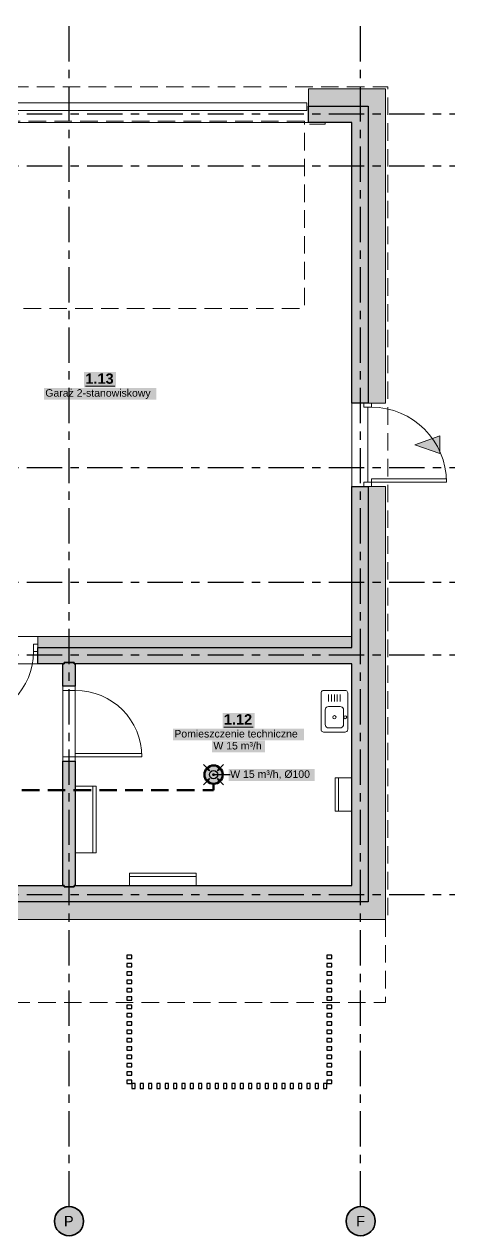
# Model space of a CAD drawing. Header units: metres. Extents: x -4.1 to 19.5, y -4.1 to 10.4.
# Drawn here: x 14.34 to 19.51, y -4.1 to 10.45 of the extents above; entities that cross this region are included whole.
import ezdxf

# ---------------------------------------------------------------- set-up
doc = ezdxf.new("R2010")
doc.units = ezdxf.units.M
doc.linetypes.add('KRESKOWA', pattern=[5.25, 4.2, -1.05])
doc.linetypes.add('PUNKTOWA', pattern=[10.5, 8.4, -1.05, 0, -1.05])
doc.layers.add('A-MASKA', color=7, linetype='Continuous', lineweight=18)
doc.layers.add('S-OPISY', color=2, linetype='Continuous', lineweight=25)
for name, color, linetype, lineweight, true_color in [('I-OSIE', 8, 'PUNKTOWA', 18, 0x7a7a7a), ('I-PODKLAD', 8, 'Continuous', 18, 0x9a9a9a), ('I-PODKLAD-SCIANY', 8, 'Continuous', 25, 0x6e6e6e), ('I-PODKLAD-WYPELN', 254, 'Continuous', 18, 0xe6e6e6), ('I-POMIESZCZENIA', 8, 'Continuous', 25, 0x4a4a4a), ('S-WENT', 3, 'Continuous', 35, 0x008a00)]:
    doc.layers.add(name, color=color, linetype=linetype, lineweight=lineweight, true_color=true_color)
doc.styles.add('PL_ARIAL', font='arial.ttf')
doc.styles.add('PL_ARIAL_B', font='arialbd.ttf')

msp = doc.modelspace()

# ---------------------------------------------------------------- hatches: boundary and pattern name
at = {"layer": 'A-MASKA', "true_color": 0xffffff}
for points in [[(15.056, 6.089), (15.44, 6.089), (15.44, 6.272), (15.056, 6.272)], [(14.575, 5.942), (15.921, 5.942), (15.921, 6.082), (14.575, 6.082)], [(16.718, 1.996), (17.102, 1.996), (17.102, 2.179), (16.718, 2.179)], [(16.124, 1.849), (17.696, 1.849), (17.696, 1.989), (16.124, 1.989)], [(16.593, 1.705), (17.227, 1.705), (17.227, 1.845), (16.593, 1.845)], [(16.793, 1.362), (17.823, 1.362), (17.823, 1.507), (16.793, 1.507)]]:
    msp.add_hatch(color=7, dxfattribs=at).paths.add_polyline_path(points)
at = {"layer": 'I-OSIE', "true_color": 0xffffff}
for points in [[(15.05, -3.925), (15.049, -3.902), (15.044, -3.88), (15.037, -3.858), (15.027, -3.837), (15.014, -3.818), (14.999, -3.801), (14.982, -3.786), (14.963, -3.773), (14.942, -3.763), (14.92, -3.756), (14.898, -3.751), (14.875, -3.75), (14.852, -3.751), (14.83, -3.756), (14.808, -3.763), (14.787, -3.773), (14.768, -3.786), (14.751, -3.801), (14.736, -3.818), (14.723, -3.837), (14.713, -3.858), (14.706, -3.88), (14.701, -3.902), (14.7, -3.925), (14.701, -3.948), (14.706, -3.97), (14.713, -3.992), (14.723, -4.013), (14.736, -4.032), (14.751, -4.049), (14.768, -4.064), (14.787, -4.077), (14.808, -4.087), (14.83, -4.094), (14.852, -4.099), (14.875, -4.1), (14.898, -4.099), (14.92, -4.094), (14.942, -4.087), (14.963, -4.077), (14.982, -4.064), (14.999, -4.049), (15.014, -4.032), (15.027, -4.013), (15.037, -3.992), (15.044, -3.97), (15.049, -3.948)], [(18.55, -3.925), (18.549, -3.902), (18.544, -3.88), (18.537, -3.858), (18.527, -3.837), (18.514, -3.818), (18.499, -3.801), (18.482, -3.786), (18.462, -3.773), (18.442, -3.763), (18.42, -3.756), (18.398, -3.751), (18.375, -3.75), (18.352, -3.751), (18.33, -3.756), (18.308, -3.763), (18.288, -3.773), (18.268, -3.786), (18.251, -3.801), (18.236, -3.818), (18.223, -3.837), (18.213, -3.858), (18.206, -3.88), (18.201, -3.902), (18.2, -3.925), (18.201, -3.948), (18.206, -3.97), (18.213, -3.992), (18.223, -4.013), (18.236, -4.032), (18.251, -4.049), (18.268, -4.064), (18.288, -4.077), (18.308, -4.087), (18.33, -4.094), (18.352, -4.099), (18.375, -4.1), (18.398, -4.099), (18.42, -4.094), (18.442, -4.087), (18.462, -4.077), (18.482, -4.064), (18.499, -4.049), (18.514, -4.032), (18.527, -4.013), (18.537, -3.992), (18.544, -3.97), (18.549, -3.948)]]:
    msp.add_hatch(color=7, dxfattribs=at).paths.add_polyline_path(points)
at = {"layer": 'I-PODKLAD-WYPELN', "true_color": 0xe4e4e4}
for points in [[(18.675, 9.675), (18.675, 5.9), (18.465, 5.9), (18.27, 5.9), (18.27, 9.27), (17.75, 9.27), (17.75, 9.465), (17.75, 9.675)], [(18.27, 0.105), (18.27, 2.77), (14.95, 2.77), (14.95, 2.5), (14.935, 2.5), (14.8, 2.5), (14.8, 2.77), (14.5, 2.77), (14.5, 2.965), (14.5, 3.095), (18.27, 3.095), (18.27, 4.9), (18.465, 4.9), (18.675, 4.9), (18.675, -0.3), (13.25, -0.3), (13.25, -0.09), (13.25, 0.105), (14.8, 0.105), (14.8, 1.6), (14.935, 1.6), (14.95, 1.6), (14.95, 0.105)]]:
    msp.add_hatch(color=7, dxfattribs=at).paths.add_polyline_path(points)
at = {"layer": 'I-PODKLAD-WYPELN', "true_color": 0xcfcfcf}
msp.add_hatch(color=7, dxfattribs=at).paths.add_polyline_path([(19.025, 5.4), (19.325, 5.295), (19.325, 5.505)])
at = {"layer": 'S-OPISY', "true_color": 0x000000}
msp.add_hatch(color=7, dxfattribs=at).paths.add_polyline_path([(16.627, 1.438), (16.627, 1.442), (16.625, 1.446), (16.622, 1.45), (16.619, 1.453), (16.615, 1.454), (16.61, 1.455), (16.605, 1.454), (16.601, 1.453), (16.598, 1.45), (16.595, 1.446), (16.593, 1.442), (16.593, 1.438), (16.593, 1.433), (16.595, 1.429), (16.598, 1.425), (16.601, 1.422), (16.605, 1.421), (16.61, 1.42), (16.615, 1.421), (16.619, 1.422), (16.622, 1.425), (16.625, 1.429), (16.627, 1.433)])
at = {"layer": 'S-WENT', "true_color": 0xffffff}
msp.add_hatch(color=7, dxfattribs=at).paths.add_polyline_path([(16.72, 1.438), (16.718, 1.457), (16.713, 1.475), (16.705, 1.492), (16.694, 1.508), (16.681, 1.522), (16.665, 1.533), (16.648, 1.541), (16.629, 1.546), (16.61, 1.548), (16.591, 1.546), (16.572, 1.541), (16.555, 1.533), (16.539, 1.522), (16.526, 1.508), (16.515, 1.492), (16.507, 1.475), (16.502, 1.457), (16.5, 1.438), (16.502, 1.418), (16.507, 1.4), (16.515, 1.382), (16.526, 1.367), (16.539, 1.353), (16.555, 1.342), (16.572, 1.334), (16.591, 1.329), (16.61, 1.327), (16.629, 1.329), (16.648, 1.334), (16.665, 1.342), (16.681, 1.353), (16.694, 1.367), (16.705, 1.382), (16.713, 1.4), (16.718, 1.418)])
at = {"layer": 'S-WENT', "true_color": 0x000000}
for points in [[(16.563, 1.484), (16.52, 1.508), (16.539, 1.528)], [(16.657, 1.484), (16.681, 1.528), (16.7, 1.508)], [(16.563, 1.391), (16.539, 1.347), (16.52, 1.367)], [(16.657, 1.391), (16.7, 1.367), (16.681, 1.347)]]:
    msp.add_hatch(color=7, dxfattribs=at).paths.add_polyline_path(points)

# ---------------------------------------------------------------- linework, layer by layer
at = {"layer": 'I-OSIE', "linetype": 'PUNKTOWA', "lineweight": 25, "ltscale": 0.050462, "flags": 128}
for points in [[(14.875, -3.75), (14.875, 10.45)], [(18.375, -3.75), (18.375, 10.45)]]:
    msp.add_lwpolyline(points, dxfattribs=at)
at = {"layer": 'I-OSIE', "linetype": 'PUNKTOWA', "lineweight": 25, "ltscale": 0.050565, "flags": 128}
for points in [[(-3.75, 9.375), (19.505, 9.375)], [(-3.75, 8.75), (19.505, 8.75)], [(-3.75, 5.125), (19.505, 5.125)], [(-3.75, 3.75), (19.505, 3.75)], [(-3.75, 2.875), (19.505, 2.875)], [(-3.75, 0), (19.505, 0)]]:
    msp.add_lwpolyline(points, dxfattribs=at)
at = {"layer": 'I-OSIE', "linetype": 'Continuous', "lineweight": 35, "ltscale": 0.05}
for centre in [(14.875, -3.925), (18.375, -3.925)]:
    msp.add_circle(centre, 0.175, dxfattribs=at)
at = {"layer": 'I-PODKLAD', "linetype": 'KRESKOWA', "lineweight": 13, "ltscale": 0.05, "flags": 128}
for points in [[(11.7, 9.7), (18.7, 9.7), (18.7, -0.325), (18.675, -0.325)], [(17.95, 9.27), (17.95, 9.25), (17.75, 9.25)], [(18.675, -0.3), (18.675, -1.3), (13.8, -1.3)]]:
    msp.add_lwpolyline(points, dxfattribs=at)
at = {"layer": 'I-PODKLAD', "lineweight": 18, "ltscale": 0.05}
for points in [[(17.73, 9.505), (12.77, 9.505), (12.77, 9.415), (17.73, 9.415)], [(18.505, 5.9), (18.505, 5.85), (18.415, 5.85), (18.415, 5.9)], [(18.505, 4.9), (18.505, 4.95), (18.415, 4.95), (18.415, 4.9)], [(18.505, 4.95), (19.405, 4.95), (19.405, 4.99), (18.505, 4.99)], [(14.5, 2.915), (14.45, 2.915), (14.45, 3.005), (14.5, 3.005)], [(14.95, 2.5), (14.95, 2.45), (14.8, 2.45), (14.8, 2.5)], [(18.22, 2.42), (18.219, 2.429), (18.214, 2.438), (18.208, 2.444), (18.199, 2.449), (18.19, 2.45), (17.93, 2.45), (17.921, 2.449), (17.912, 2.444), (17.906, 2.438), (17.901, 2.429), (17.9, 2.42), (17.9, 1.98), (17.901, 1.971), (17.906, 1.962), (17.912, 1.956), (17.921, 1.951), (17.93, 1.95), (18.19, 1.95), (18.199, 1.951), (18.208, 1.956), (18.214, 1.962), (18.219, 1.971), (18.22, 1.98)], [(18.17, 2.215), (18.168, 2.227), (18.162, 2.239), (18.154, 2.247), (18.142, 2.253), (18.13, 2.255), (17.99, 2.255), (17.978, 2.253), (17.966, 2.247), (17.958, 2.239), (17.952, 2.227), (17.95, 2.215), (17.95, 2.04), (17.952, 2.028), (17.958, 2.016), (17.966, 2.008), (17.978, 2.002), (17.99, 2), (18.13, 2), (18.142, 2.002), (18.154, 2.008), (18.162, 2.016), (18.168, 2.028), (18.17, 2.04)], [(14.95, 1.6), (14.95, 1.65), (14.8, 1.65), (14.8, 1.6)], [(14.95, 1.65), (15.75, 1.65), (15.75, 1.69), (14.95, 1.69)], [(18.27, 1), (18.27, 1.4), (18.07, 1.4), (18.07, 1)], [(14.95, 1.3), (14.95, 0.5), (15.2, 0.5), (15.2, 1.3)], [(15.6, 0.105), (16.4, 0.105), (16.4, 0.255), (15.6, 0.255)]]:
    msp.add_lwpolyline(points, close=True, dxfattribs=at)
at = {"layer": 'I-PODKLAD', "lineweight": 13, "ltscale": 0.05}
for points in [[(12.751, 9.27), (17.75, 9.27)], [(18.27, 5.899), (18.27, 4.901)], [(14.499, 3.095), (13.601, 3.095)], [(13.601, 2.77), (14.499, 2.77)], [(14.8, 2.499), (14.8, 1.601)], [(14.95, 1.601), (14.95, 2.499)]]:
    msp.add_lwpolyline(points, dxfattribs=at)
at = {"layer": 'I-PODKLAD', "linetype": 'KRESKOWA', "lineweight": 18, "ltscale": 0.05, "flags": 128}
msp.add_lwpolyline([(17.7, 9.285), (12.8, 9.285), (12.8, 7.035), (17.7, 7.035)], close=True, dxfattribs=at)
at = {"layer": 'I-PODKLAD', "lineweight": 18, "ltscale": 0.05}
for points in [[(18.46, 4.95), (18.46, 5.85)], [(17.99, 2.315), (17.99, 2.4)], [(18.025, 2.315), (18.025, 2.4)], [(18.06, 2.315), (18.06, 2.4)], [(18.095, 2.315), (18.095, 2.4)], [(18.13, 2.315), (18.13, 2.4)], [(18.11, 1), (18.11, 1.4)], [(15.16, 1.3), (15.16, 0.5)], [(15.6, 0.215), (16.4, 0.215)]]:
    msp.add_lwpolyline(points, dxfattribs=at)
at = {"layer": 'I-PODKLAD', "lineweight": 13, "ltscale": 0.05}
msp.add_lwpolyline([(19.025, 5.4), (19.325, 5.295), (19.325, 5.505)], close=True, dxfattribs=at)
for centre, radius in [((18.06, 2.128), 0.02), ((18.19, 2.128), 0.018)]:
    msp.add_circle(centre, radius, dxfattribs=at)
for centre, radius, start, end in [((18.505, 4.95), 0.9, 0, 90), ((13.65, 2.915), 0.8, -90, 0), ((14.95, 1.65), 0.8, 0, 90)]:
    msp.add_arc(centre, radius, start, end, dxfattribs=at)
at = {"layer": 'I-PODKLAD-SCIANY', "lineweight": 13, "ltscale": 0.05}
for points in [[(17.75, 9.465), (17.75, 9.465), (17.75, 9.675), (17.75, 9.675), (17.75, 9.675), (18.675, 9.675), (18.675, 9.675), (18.675, 9.675), (18.675, 5.9), (18.675, 5.9), (18.675, 5.9), (18.465, 5.9), (18.465, 5.9), (18.465, 5.9), (18.465, 9.465), (18.465, 9.465), (18.465, 9.465), (18.465, 9.465), (18.465, 9.465), (18.465, 9.465), (18.465, 9.465), (18.465, 9.465), (18.465, 9.465), (18.465, 9.465), (18.465, 9.465), (18.465, 9.465), (18.465, 9.465), (18.465, 9.465), (18.465, 9.465), (18.465, 9.465), (18.465, 9.465), (17.75, 9.465)], [(14.5, 2.965), (14.5, 2.965), (14.5, 3.095), (14.5, 3.095), (14.5, 3.095), (18.27, 3.095), (18.27, 3.095), (18.27, 3.095), (18.27, 2.965), (18.27, 2.965), (18.27, 2.965), (14.5, 2.965)]]:
    msp.add_lwpolyline(points, close=True, dxfattribs=at)
at = {"layer": 'I-PODKLAD-SCIANY', "lineweight": 25, "ltscale": 0.05}
for points in [[(17.75, 9.27), (17.75, 9.27), (17.75, 9.465), (17.75, 9.465), (17.75, 9.465), (18.465, 9.465), (18.465, 9.465), (18.465, 9.465), (18.465, 5.9), (18.465, 5.9), (18.465, 5.9), (18.27, 5.9), (18.27, 5.9), (18.27, 5.9), (18.27, 9.27), (18.27, 9.27), (18.27, 9.27), (18.27, 9.27), (18.27, 9.27), (18.27, 9.27), (18.27, 9.27), (18.27, 9.27), (18.27, 9.27), (18.27, 9.27), (18.27, 9.27), (18.27, 9.27), (18.27, 9.27), (18.27, 9.27), (18.27, 9.27), (18.27, 9.27), (18.27, 9.27), (17.75, 9.27)], [(14.8, 2.5), (14.8, 2.5), (14.8, 2.77), (14.8, 2.77), (14.8, 2.77), (14.815, 2.77), (14.815, 2.77), (14.815, 2.77), (14.815, 2.77), (14.815, 2.77), (14.815, 2.77), (14.815, 2.77), (14.815, 2.77), (14.815, 2.77), (14.815, 2.77), (14.815, 2.77), (14.815, 2.77), (14.815, 2.77), (14.815, 2.77), (14.815, 2.77), (14.815, 2.77), (14.815, 2.77), (14.815, 2.785), (14.815, 2.785), (14.815, 2.785), (14.935, 2.785), (14.935, 2.785), (14.935, 2.785), (14.935, 2.77), (14.935, 2.77), (14.935, 2.77), (14.935, 2.77), (14.935, 2.77), (14.935, 2.77), (14.935, 2.77), (14.935, 2.77), (14.935, 2.77), (14.935, 2.77), (14.935, 2.77), (14.935, 2.77), (14.935, 2.77), (14.935, 2.77), (14.935, 2.77), (14.935, 2.77), (14.935, 2.77), (14.95, 2.77), (14.95, 2.77), (14.95, 2.77), (14.95, 2.5), (14.95, 2.5), (14.95, 2.5), (14.8, 2.5)], [(14.8, 0.105), (14.8, 0.105), (14.8, 1.6), (14.8, 1.6), (14.8, 1.6), (14.95, 1.6), (14.95, 1.6), (14.95, 1.6), (14.95, 0.105), (14.95, 0.105), (14.95, 0.105), (14.935, 0.105), (14.935, 0.105), (14.935, 0.105), (14.935, 0.105), (14.935, 0.105), (14.935, 0.105), (14.935, 0.105), (14.935, 0.105), (14.935, 0.105), (14.935, 0.105), (14.935, 0.105), (14.935, 0.105), (14.935, 0.105), (14.935, 0.105), (14.935, 0.105), (14.935, 0.105), (14.935, 0.105), (14.935, 0.09), (14.935, 0.09), (14.935, 0.09), (14.815, 0.09), (14.815, 0.09), (14.815, 0.09), (14.815, 0.105), (14.815, 0.105), (14.815, 0.105), (14.815, 0.105), (14.815, 0.105), (14.815, 0.105), (14.815, 0.105), (14.815, 0.105), (14.815, 0.105), (14.815, 0.105), (14.815, 0.105), (14.815, 0.105), (14.815, 0.105), (14.815, 0.105), (14.815, 0.105), (14.815, 0.105), (14.815, 0.105), (14.8, 0.105)], [(15.57, -0.73), (15.57, -0.77), (15.63, -0.77), (15.63, -0.73)], [(15.57, -0.83), (15.57, -0.87), (15.63, -0.87), (15.63, -0.83)], [(18.03, -0.77), (18.03, -0.73), (17.97, -0.73), (17.97, -0.77)], [(18.03, -0.87), (18.03, -0.83), (17.97, -0.83), (17.97, -0.87)], [(15.57, -0.93), (15.57, -0.97), (15.63, -0.97), (15.63, -0.93)], [(18.03, -0.97), (18.03, -0.93), (17.97, -0.93), (17.97, -0.97)], [(15.57, -1.03), (15.57, -1.07), (15.63, -1.07), (15.63, -1.03)], [(15.57, -1.13), (15.57, -1.17), (15.63, -1.17), (15.63, -1.13)], [(18.03, -1.07), (18.03, -1.03), (17.97, -1.03), (17.97, -1.07)], [(18.03, -1.17), (18.03, -1.13), (17.97, -1.13), (17.97, -1.17)], [(15.57, -1.23), (15.57, -1.27), (15.63, -1.27), (15.63, -1.23)], [(18.03, -1.27), (18.03, -1.23), (17.97, -1.23), (17.97, -1.27)], [(15.57, -1.33), (15.57, -1.37), (15.63, -1.37), (15.63, -1.33)], [(15.57, -1.43), (15.57, -1.47), (15.63, -1.47), (15.63, -1.43)], [(18.03, -1.37), (18.03, -1.33), (17.97, -1.33), (17.97, -1.37)], [(18.03, -1.47), (18.03, -1.43), (17.97, -1.43), (17.97, -1.47)], [(15.57, -1.53), (15.57, -1.57), (15.63, -1.57), (15.63, -1.53)], [(18.03, -1.57), (18.03, -1.53), (17.97, -1.53), (17.97, -1.57)], [(15.57, -1.63), (15.57, -1.67), (15.63, -1.67), (15.63, -1.63)], [(15.57, -1.73), (15.57, -1.77), (15.63, -1.77), (15.63, -1.73)], [(18.03, -1.67), (18.03, -1.63), (17.97, -1.63), (17.97, -1.67)], [(18.03, -1.77), (18.03, -1.73), (17.97, -1.73), (17.97, -1.77)], [(15.57, -1.83), (15.57, -1.87), (15.63, -1.87), (15.63, -1.83)], [(18.03, -1.87), (18.03, -1.83), (17.97, -1.83), (17.97, -1.87)], [(15.57, -1.93), (15.57, -1.97), (15.63, -1.97), (15.63, -1.93)], [(15.57, -2.03), (15.57, -2.07), (15.63, -2.07), (15.63, -2.03)], [(18.03, -1.97), (18.03, -1.93), (17.97, -1.93), (17.97, -1.97)], [(18.03, -2.07), (18.03, -2.03), (17.97, -2.03), (17.97, -2.07)], [(15.57, -2.13), (15.57, -2.17), (15.63, -2.17), (15.63, -2.13)], [(18.03, -2.17), (18.03, -2.13), (17.97, -2.13), (17.97, -2.17)], [(15.57, -2.23), (15.57, -2.27), (15.63, -2.27), (15.63, -2.23)], [(15.63, -2.33), (15.67, -2.33), (15.67, -2.27), (15.63, -2.27)], [(15.73, -2.33), (15.77, -2.33), (15.77, -2.27), (15.73, -2.27)], [(15.83, -2.33), (15.87, -2.33), (15.87, -2.27), (15.83, -2.27)], [(15.93, -2.33), (15.97, -2.33), (15.97, -2.27), (15.93, -2.27)], [(16.03, -2.33), (16.07, -2.33), (16.07, -2.27), (16.03, -2.27)], [(16.13, -2.33), (16.17, -2.33), (16.17, -2.27), (16.13, -2.27)], [(16.23, -2.33), (16.27, -2.33), (16.27, -2.27), (16.23, -2.27)], [(16.33, -2.33), (16.37, -2.33), (16.37, -2.27), (16.33, -2.27)], [(16.43, -2.33), (16.47, -2.33), (16.47, -2.27), (16.43, -2.27)], [(16.53, -2.33), (16.57, -2.33), (16.57, -2.27), (16.53, -2.27)], [(16.63, -2.33), (16.67, -2.33), (16.67, -2.27), (16.63, -2.27)], [(16.73, -2.33), (16.77, -2.33), (16.77, -2.27), (16.73, -2.27)], [(16.83, -2.33), (16.87, -2.33), (16.87, -2.27), (16.83, -2.27)], [(16.93, -2.33), (16.97, -2.33), (16.97, -2.27), (16.93, -2.27)], [(17.03, -2.33), (17.07, -2.33), (17.07, -2.27), (17.03, -2.27)], [(17.13, -2.33), (17.17, -2.33), (17.17, -2.27), (17.13, -2.27)], [(17.23, -2.33), (17.27, -2.33), (17.27, -2.27), (17.23, -2.27)], [(17.33, -2.33), (17.37, -2.33), (17.37, -2.27), (17.33, -2.27)], [(17.43, -2.33), (17.47, -2.33), (17.47, -2.27), (17.43, -2.27)], [(17.53, -2.33), (17.57, -2.33), (17.57, -2.27), (17.53, -2.27)], [(17.63, -2.33), (17.67, -2.33), (17.67, -2.27), (17.63, -2.27)], [(17.73, -2.33), (17.77, -2.33), (17.77, -2.27), (17.73, -2.27)], [(17.83, -2.33), (17.87, -2.33), (17.87, -2.27), (17.83, -2.27)], [(17.93, -2.33), (17.97, -2.33), (17.97, -2.27), (17.93, -2.27)], [(18.03, -2.27), (18.03, -2.23), (17.97, -2.23), (17.97, -2.27)]]:
    msp.add_lwpolyline(points, close=True, dxfattribs=at)
msp.add_lwpolyline([(13.25, 0.105), (14.815, 0.105), (14.815, 0.105), (14.815, 0.105), (14.815, 0.09), (14.815, 0.09), (14.815, 0.09), (14.815, 0.09), (14.815, 0.09), (14.815, 0.09), (14.815, 0.09), (14.815, 0.09), (14.815, 0.09), (14.815, 0.09), (14.815, 0.09), (14.815, 0.09), (14.815, 0.09), (14.815, 0.09), (14.815, 0.09), (14.815, 0.09), (14.815, 0.09), (14.935, 0.09), (14.935, 0.09), (14.935, 0.09), (14.935, 0.09), (14.935, 0.09), (14.935, 0.09), (14.935, 0.09), (14.935, 0.09), (14.935, 0.09), (14.935, 0.09), (14.935, 0.09), (14.935, 0.09), (14.935, 0.09), (14.935, 0.09), (14.935, 0.09), (14.935, 0.09), (14.935, 0.09), (14.935, 0.105), (14.935, 0.105), (14.935, 0.105), (18.27, 0.105), (18.27, 0.105), (18.27, 0.105), (18.27, 0.105), (18.27, 0.105), (18.27, 0.105), (18.27, 0.105), (18.27, 0.105), (18.27, 0.105), (18.27, 0.105), (18.27, 0.105), (18.27, 0.105), (18.27, 0.105), (18.27, 0.105), (18.27, 0.105), (18.27, 0.105), (18.27, 0.105), (18.27, 2.77), (18.27, 2.77), (18.27, 2.77), (18.27, 2.77), (18.27, 2.77), (18.27, 2.77), (18.27, 2.77), (18.27, 2.77), (18.27, 2.77), (18.27, 2.77), (18.27, 2.77), (18.27, 2.77), (18.27, 2.77), (18.27, 2.77), (18.27, 2.77), (18.27, 2.77), (18.27, 2.77), (14.935, 2.77), (14.935, 2.77), (14.935, 2.77), (14.935, 2.785), (14.935, 2.785), (14.935, 2.785), (14.935, 2.785), (14.935, 2.785), (14.935, 2.785), (14.935, 2.785), (14.935, 2.785), (14.935, 2.785), (14.935, 2.785), (14.935, 2.785), (14.935, 2.785), (14.935, 2.785), (14.935, 2.785), (14.935, 2.785), (14.935, 2.785), (14.935, 2.785), (14.815, 2.785), (14.815, 2.785), (14.815, 2.785), (14.815, 2.785), (14.815, 2.785), (14.815, 2.785), (14.815, 2.785), (14.815, 2.785), (14.815, 2.785), (14.815, 2.785), (14.815, 2.785), (14.815, 2.785), (14.815, 2.785), (14.815, 2.785), (14.815, 2.785), (14.815, 2.785), (14.815, 2.785), (14.815, 2.77), (14.815, 2.77), (14.815, 2.77), (14.5, 2.77), (14.5, 2.77), (14.5, 2.77), (14.5, 2.965), (14.5, 2.965), (14.5, 2.965), (18.27, 2.965), (18.27, 2.965), (18.27, 2.965), (18.27, 2.965), (18.27, 2.965), (18.27, 2.965), (18.27, 2.965), (18.27, 2.965), (18.27, 2.965), (18.27, 2.965), (18.27, 2.965), (18.27, 2.965), (18.27, 2.965), (18.27, 2.965), (18.27, 2.965), (18.27, 2.965), (18.27, 2.965), (18.27, 4.9), (18.27, 4.9), (18.27, 4.9), (18.465, 4.9), (18.465, 4.9), (18.465, 4.9), (18.465, -0.09), (18.465, -0.09), (18.465, -0.09), (13.25, -0.09)], dxfattribs=at)
at = {"layer": 'I-PODKLAD-SCIANY', "lineweight": 13, "ltscale": 0.05}
msp.add_lwpolyline([(13.25, -0.09), (18.465, -0.09), (18.465, -0.09), (18.465, -0.09), (18.465, -0.09), (18.465, -0.09), (18.465, -0.09), (18.465, -0.09), (18.465, -0.09), (18.465, -0.09), (18.465, -0.09), (18.465, -0.09), (18.465, -0.09), (18.465, -0.09), (18.465, -0.09), (18.465, -0.09), (18.465, -0.09), (18.465, -0.09), (18.465, 4.9), (18.465, 4.9), (18.465, 4.9), (18.675, 4.9), (18.675, 4.9), (18.675, 4.9), (18.675, -0.3), (18.675, -0.3), (18.675, -0.3), (13.25, -0.3)], dxfattribs=at)
at = {"layer": 'I-POMIESZCZENIA', "lineweight": 18, "ltscale": 0.05}
for points in [[(15.071, 6.102), (15.425, 6.102)], [(16.733, 2.009), (17.087, 2.009)]]:
    msp.add_lwpolyline(points, dxfattribs=at)
at = {"layer": 'S-OPISY', "lineweight": 25, "ltscale": 0.05}
msp.add_lwpolyline([(16.61, 1.438), (16.81, 1.438)], dxfattribs=at)
at = {"layer": 'S-WENT', "linetype": 'KRESKOWA', "lineweight": 50, "ltscale": 0.05, "flags": 128}
msp.add_lwpolyline([(6.37, 4.16), (11.75, 4.16), (11.75, 1.25), (16.61, 1.25), (16.61, 1.438)], dxfattribs=at)
at = {"layer": 'S-WENT', "linetype": 'Continuous', "lineweight": 25, "ltscale": 0.05, "flags": 128}
for points in [[(16.489, 1.558), (16.563, 1.484)], [(16.731, 1.558), (16.657, 1.484)], [(16.489, 1.317), (16.563, 1.391)], [(16.731, 1.317), (16.657, 1.391)]]:
    msp.add_lwpolyline(points, dxfattribs=at)
at = {"layer": 'S-WENT', "lineweight": 25, "ltscale": 0.05}
for points in [[(16.563, 1.484), (16.52, 1.508), (16.539, 1.528)], [(16.657, 1.484), (16.681, 1.528), (16.7, 1.508)], [(16.563, 1.391), (16.539, 1.347), (16.52, 1.367)], [(16.657, 1.391), (16.7, 1.367), (16.681, 1.347)]]:
    msp.add_lwpolyline(points, close=True, dxfattribs=at)
at = {"layer": 'S-WENT', "linetype": 'Continuous', "lineweight": 50, "ltscale": 0.05}
msp.add_circle((16.61, 1.438), 0.11, dxfattribs=at)
at = {"layer": 'S-WENT', "linetype": 'Continuous', "lineweight": 25, "ltscale": 0.05}
msp.add_circle((16.61, 1.438), 0.0495, dxfattribs=at)

# ---------------------------------------------------------------- texts
at = {"layer": 'I-OSIE', "style": 'PL_ARIAL'}
for s, p in [('P', (14.814, -3.987)), ('F', (18.32, -3.987))]:
    msp.add_text(s, height=0.125, dxfattribs=at).set_placement(p)
at = {"layer": 'I-POMIESZCZENIA'}
for s, height, style, p in [('1.13', 0.125, 'PL_ARIAL_B', (15.071, 6.132)), ('Garaż 2-stanowiskowy', 0.09, 'PL_ARIAL', (14.59, 5.977)), ('1.12', 0.125, 'PL_ARIAL_B', (16.733, 2.039)), ('Pomieszczenie techniczne', 0.09, 'PL_ARIAL', (16.139, 1.884)), ('W 15 m³/h', 0.09, 'PL_ARIAL', (16.608, 1.74))]:
    msp.add_text(s, height=height, dxfattribs=dict(at, style=style)).set_placement(p)
at = {"layer": 'S-OPISY', "style": 'PL_ARIAL'}
msp.add_text('W 15 m³/h, Ø100', height=0.09, dxfattribs=at).set_placement((16.81, 1.399))

doc.saveas('drawing.dxf')
